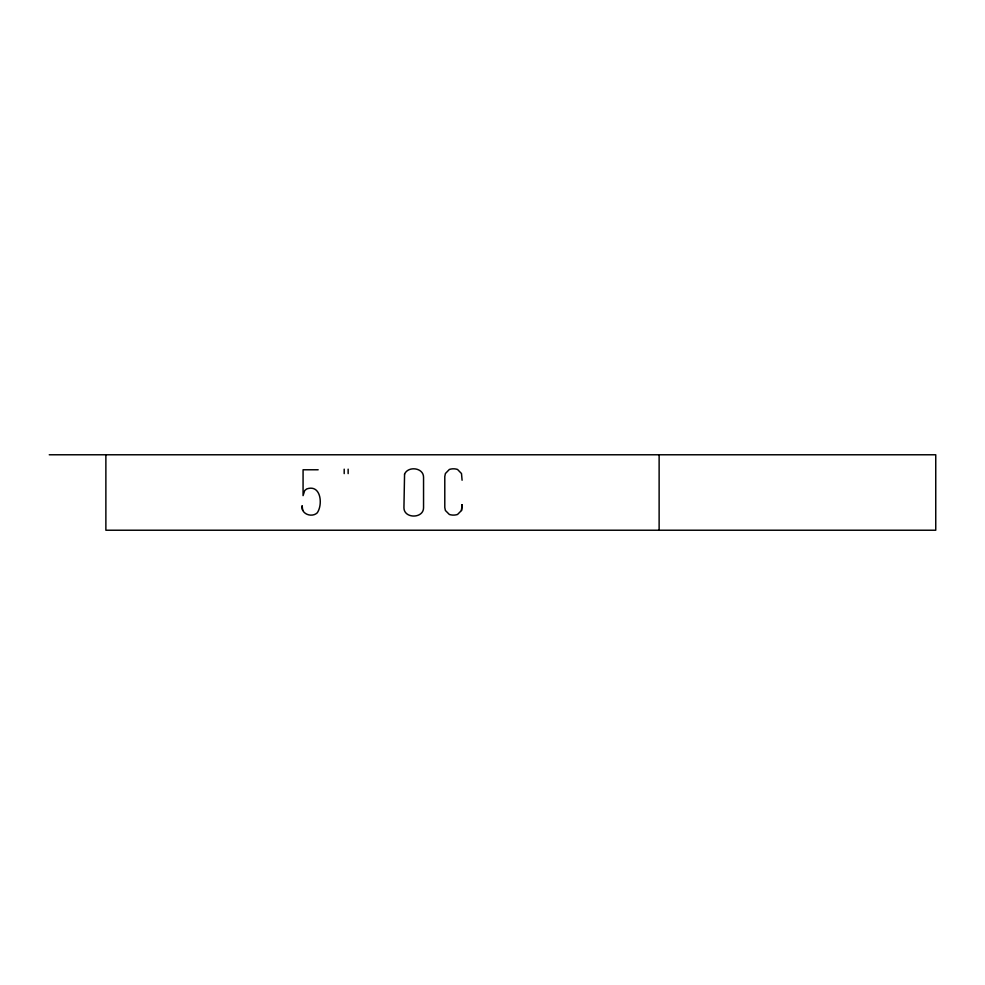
<?xml version="1.0" encoding="UTF-8"?>
<svg xmlns="http://www.w3.org/2000/svg" width="985" height="985" viewBox="0 0 985 985"><rect width="100%" height="100%" fill="white"/><g stroke="black" fill="none" stroke-linecap="round" stroke-linejoin="round"><path stroke-width="1.48" d="M461.497 510.476L462.088 504.689L461.497 510.476L457.533 514.465A13.199 13.199 0 0 1 449.357 514.465L445.392 510.476L444.789 507.521L444.789 476.531L445.392 473.539L449.357 469.451A13.199 13.199 0 0 1 457.533 469.451L461.497 473.539L462.088 480.237M49.25 454.774L935.75 454.774L935.75 530.226L105.875 530.226L105.875 454.774M318.167 469.771L303.072 469.771L303.072 495.627L304.71 490.542L306.692 488.966C320.876 483.918 323.129 504.369 317.219 512.865C311.703 518.012 300.647 513.924 302.124 505.699L302.69 510.316M659.125 454.774L659.125 530.226M348.148 469.168L348.148 473.613M344.196 469.168L344.196 473.613M404.564 474.105L403.936 507.657C403.862 518.836 423.624 518.824 423.55 507.657L423.55 477.343C423.648 467.567 408.085 465.782 404.564 474.105"/></g></svg>
